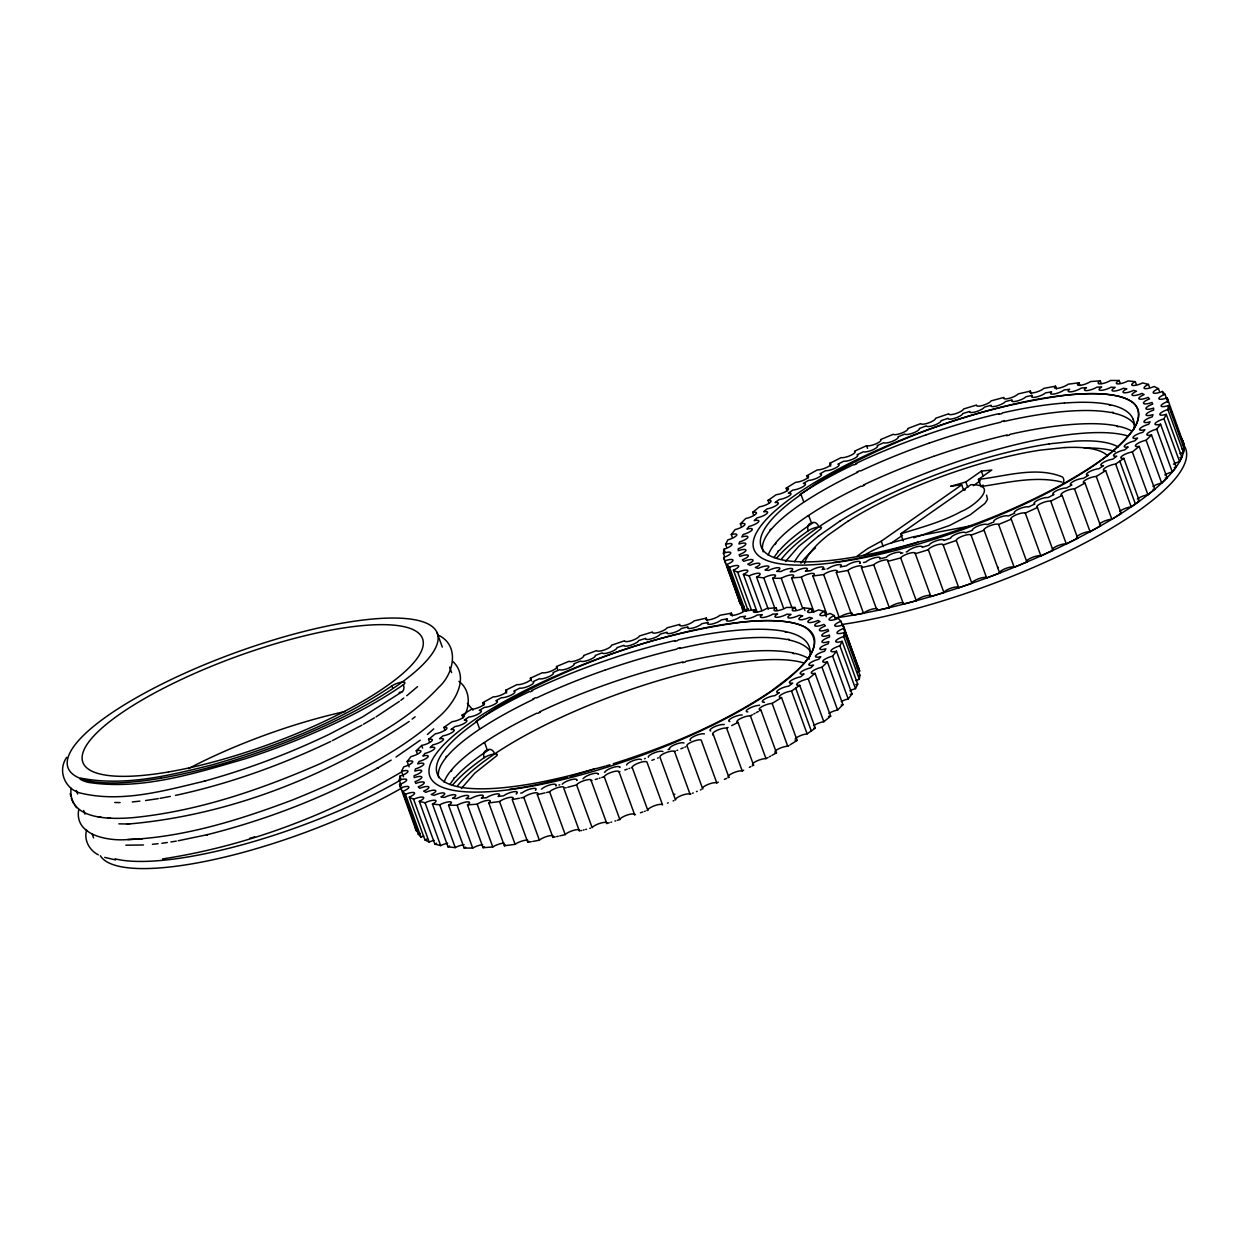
<?xml version="1.0" encoding="UTF-8"?>
<svg xmlns="http://www.w3.org/2000/svg" width="1249" height="1249" viewBox="0 0 1249 1249"><rect width="100%" height="100%" fill="white"/><g stroke="black" fill="none" stroke-linecap="round" stroke-linejoin="round"><path stroke-width="1.5" d="M401.241 785.559L399.305 780.203L399.899 776.191A7.853 2.03 -20 0 0 407.955 771.57A7.853 2.03 -20 0 0 401.507 771.367L403.739 766.855A7.853 2.03 -20 0 0 412.56 762.28A7.853 2.03 -20 0 0 407.19 761.5L411.03 756.566A7.853 2.03 -20 0 0 420.46 752.117A7.853 2.03 -20 0 0 416.245 750.774L421.631 745.481A7.853 2.03 -20 0 0 431.545 741.235A7.853 2.03 -20 0 0 428.563 739.346L435.401 733.788A7.853 2.03 -20 0 0 445.628 729.791A7.853 2.03 -20 0 0 443.91 727.386L452.107 721.657A7.853 2.03 -20 0 0 462.489 717.988A7.853 2.03 -20 0 0 462.083 715.099L471.498 709.276A7.853 2.03 -20 0 0 481.864 705.997A7.853 2.03 -20 0 0 482.754 702.687L493.246 696.848A7.853 2.03 -20 0 0 503.456 694.007A7.853 2.03 -20 0 0 505.626 690.322L517.024 684.593A7.853 2.03 -20 0 0 526.906 682.219A7.853 2.03 -20 0 0 530.341 678.207L542.456 672.665A7.853 2.03 -20 0 0 551.839 670.807A7.853 2.03 -20 0 0 556.492 666.529L569.138 661.267A7.853 2.03 -20 0 0 577.897 659.956A7.853 2.03 -20 0 0 583.673 655.491L596.663 650.573A7.853 2.03 -20 0 0 604.641 649.839A7.853 2.03 -20 0 0 611.448 645.249L624.578 640.768A7.853 2.03 -20 0 0 631.651 640.612A7.853 2.03 -20 0 0 639.394 635.975L652.446 631.994A7.853 2.03 -20 0 0 658.504 632.416A7.853 2.03 -20 0 0 667.06 627.81L679.831 624.406A7.853 2.03 -20 0 0 684.795 625.39A7.853 2.03 -20 0 0 694.022 620.894L706.309 618.099A7.853 2.03 -20 0 0 710.072 619.645A7.853 2.03 -20 0 0 719.83 615.304L731.446 613.181A7.853 2.03 -20 0 0 733.975 615.257A7.853 2.03 -20 0 0 744.107 611.167L754.849 609.731A7.853 2.03 -20 0 0 756.098 612.322A7.853 2.03 -20 0 0 766.449 608.528L776.16 607.81L777.143 610.496M724.373 555.914L723.405 553.229L723.998 549.217A7.853 2.03 -20 0 0 732.055 544.595A7.853 2.03 -20 0 0 725.607 544.392L727.855 539.88A7.853 2.03 -20 0 0 736.66 535.321A7.853 2.03 -20 0 0 731.289 534.541L735.13 529.592A7.853 2.03 -20 0 0 744.576 525.142A7.853 2.03 -20 0 0 740.36 523.799L745.747 518.507A7.853 2.03 -20 0 0 755.661 514.26A7.853 2.03 -20 0 0 752.663 512.371L759.517 506.813A7.853 2.03 -20 0 0 769.743 502.816A7.853 2.03 -20 0 0 768.026 500.412L776.222 494.682A7.853 2.03 -20 0 0 786.605 491.013A7.853 2.03 -20 0 0 786.183 488.125L795.597 482.301A7.853 2.03 -20 0 0 805.98 479.023A7.853 2.03 -20 0 0 806.87 475.713L817.346 469.889A7.853 2.03 -20 0 0 827.556 467.032A7.853 2.03 -20 0 0 829.742 463.348L841.139 457.618A7.853 2.03 -20 0 0 851.006 455.245A7.853 2.03 -20 0 0 854.441 451.232L866.572 445.69A7.853 2.03 -20 0 0 875.955 443.832A7.853 2.03 -20 0 0 880.592 439.57L893.254 434.293A7.853 2.03 -20 0 0 901.997 432.981A7.853 2.03 -20 0 0 907.773 428.516L920.763 423.598A7.853 2.03 -20 0 0 928.741 422.865A7.853 2.03 -20 0 0 935.563 418.29L948.678 413.794A7.853 2.03 -20 0 0 955.75 413.638A7.853 2.03 -20 0 0 963.494 409.016L976.546 405.035A7.853 2.03 -20 0 0 982.62 405.441A7.853 2.03 -20 0 0 991.175 400.851L1003.931 397.432A7.853 2.03 -20 0 0 1008.895 398.415A7.853 2.03 -20 0 0 1018.122 393.919L1030.409 391.124A7.853 2.03 -20 0 0 1034.188 392.67A7.853 2.03 -20 0 0 1043.945 388.345L1055.546 386.206A7.853 2.03 -20 0 0 1058.075 388.298A7.853 2.03 -20 0 0 1068.207 384.192L1078.964 382.772A7.853 2.03 -20 0 0 1080.198 385.348A7.853 2.03 -20 0 0 1090.549 381.554L1100.275 380.851L1101.243 383.521M826.292 616.725L824.356 611.37A7.853 2.03 -20 0 0 820.468 615.492A7.853 2.03 -20 0 0 830.054 613.431L834.316 615.601A7.853 2.03 -20 0 0 829.258 619.957A7.853 2.03 -20 0 0 838.251 618.442L840.936 621.268A7.853 2.03 -20 0 0 834.769 625.78A7.853 2.03 -20 0 0 843.044 624.828L844.09 628.278A7.853 2.03 -20 0 0 836.924 632.884A7.853 2.03 -20 0 0 844.34 632.494L843.746 636.506L859.328 679.315A7.853 2.03 -20 0 0 855.877 680.627M844.34 632.494L859.921 675.303L859.328 679.315M1149.439 387.081L1148.456 384.411A7.853 2.03 -20 0 0 1144.568 388.517A7.853 2.03 -20 0 0 1154.154 386.472L1158.432 388.642A7.853 2.03 -20 0 0 1153.358 392.982A7.853 2.03 -20 0 0 1162.366 391.468L1165.036 394.294A7.853 2.03 -20 0 0 1158.869 398.806A7.853 2.03 -20 0 0 1167.159 397.853L1168.205 401.304A7.853 2.03 -20 0 0 1161.039 405.909A7.853 2.03 -20 0 0 1168.455 405.519L1167.862 409.531L1183.428 452.341A7.853 2.03 -20 0 0 1179.993 453.652M1168.455 405.519L1184.036 448.329L1183.428 452.341M439.398 635.663C459.944 646.373 453.465 674.07 438.977 687.059C406.706 721.938 363.022 743.342 320.712 763.451C261.291 789.446 198.856 810.96 134.018 817.549C111.91 819.406 67.961 820.796 71.006 788.228M78.734 809.493C73.941 835.659 108.897 841.264 127.773 839.562C184.68 837.267 239.746 819.797 292.688 799.906C344.505 778.814 396.807 754.88 438.711 717.02C453.325 704.514 470.717 678.457 452.887 661.486M86.634 830.007C83.636 839.921 89.335 850.335 98.312 854.831M465.174 714.163C470.514 703.421 469.249 688.73 458.945 681.423M843.746 636.506A7.853 2.03 -20 0 0 835.69 641.127A7.853 2.03 -20 0 0 842.138 641.33L839.906 645.842A7.853 2.03 -20 0 0 831.085 650.417A7.853 2.03 -20 0 0 836.455 651.197L852.037 694.007L848.196 698.94A7.853 2.03 -20 0 0 841.28 701.579M842.138 641.33L857.72 684.14L855.487 688.652A7.853 2.03 -20 0 0 849.929 690.791M1167.862 409.531A7.853 2.03 -20 0 0 1159.806 414.168A7.853 2.03 -20 0 0 1166.254 414.356L1164.006 418.868A7.853 2.03 -20 0 0 1155.184 423.442A7.853 2.03 -20 0 0 1160.571 424.223L1176.152 467.032L1172.311 471.966A7.853 2.03 -20 0 0 1164.802 474.932M1166.254 414.356L1181.835 457.165L1179.587 461.677A7.853 2.03 -20 0 0 1173.42 464.16M66.697 757.347C56.97 770.976 65.463 790.258 81.685 793.349C122.48 802.795 164.509 790.648 204.196 781.203L205.211 780.906M461.365 788.494L474.682 773.272L495.697 756.566A7.853 2.03 -20 0 0 495.572 753.865M785.48 561.519L798.798 546.297L819.797 529.592A7.853 2.03 -20 0 0 819.687 526.891M836.455 651.197L832.615 656.131A7.853 2.03 -20 0 0 823.185 660.58A7.853 2.03 -20 0 0 827.4 661.923L842.966 704.733L837.595 710.025A7.853 2.03 -20 0 0 828.868 713.398M1160.571 424.223L1156.73 429.172A7.853 2.03 -20 0 0 1147.285 433.606A7.853 2.03 -20 0 0 1151.5 434.964L1167.081 477.758L1161.695 483.051A7.853 2.03 -20 0 0 1152.968 486.423M450.92 771.476L451.81 770.399M775.02 544.502L775.91 543.424M445.799 757.113L446.611 756.129M453.59 778.517L454.402 777.518M769.915 530.138L770.727 529.154M777.705 551.543L778.502 550.559M827.4 661.923L822.014 667.216A7.853 2.03 -20 0 0 812.1 671.478A7.853 2.03 -20 0 0 815.082 673.367L830.663 716.161L823.825 721.719A7.853 2.03 -20 0 0 813.599 725.716M1151.5 434.964L1146.114 440.241A7.853 2.03 -20 0 0 1136.2 444.503A7.853 2.03 -20 0 0 1139.197 446.393L1154.779 489.202L1147.925 494.76A7.853 2.03 -20 0 0 1137.339 499.022M417.556 686.638L406.752 695.74M427.408 734.474L433.746 728.87M815.082 673.367L808.244 678.925A7.853 2.03 -20 0 0 798.017 682.906A7.853 2.03 -20 0 0 799.735 685.311L815.316 728.12L807.119 733.866A7.853 2.03 -20 0 0 795.285 738.69M1139.197 446.393L1132.343 451.951A7.853 2.03 -20 0 0 1122.117 455.947A7.853 2.03 -20 0 0 1123.835 458.352L1139.416 501.146L1131.219 506.891A7.853 2.03 -20 0 0 1119.682 511.434M857.126 556.117L867.493 548.686L881.248 541.207L961.714 484.862L963.666 490.201M400.82 700.361L403.786 698.05M412.154 719.112L415.136 716.801M420.257 740.189L396.042 757.003M818.517 536.071L839.828 521.161M799.735 685.311L791.538 691.056A7.853 2.03 -20 0 0 781.156 694.725A7.853 2.03 -20 0 0 781.562 697.598L797.143 740.407L790.149 744.763M1123.835 458.352L1115.638 464.082A7.853 2.03 -20 0 0 1105.256 467.751A7.853 2.03 -20 0 0 1105.677 470.623L1121.259 513.433L1111.844 519.256A7.853 2.03 -20 0 0 1099.432 524.049M399.352 701.392L376.043 716.895M409.172 721.438C325.583 777.253 227.708 815.644 127.179 824.121L129.521 824.012L118.858 823.856M961.714 484.862A66.228 17.143 -20 0 0 957.093 485.299L950.583 486.345L965.836 481.958L981.339 471.107L991.815 470.014L978.435 479.397L981.027 486.532C1007.537 482.692 1035.234 475.619 1061.806 482.02M900.701 533.823L970.895 484.659C1000.761 484.347 973.642 506.797 961.543 511.309C942.527 521.863 921.309 527.343 900.701 533.823L903.292 540.958M891.271 543.143L902.512 535.275M973.346 485.658L980.34 480.756M981.027 486.532L983.119 485.065M391.78 685.966C337.058 722.921 274.593 747.121 211.346 765.075C169.318 775.504 124.978 786.573 81.591 778.268A22.466 5.808 -20 0 0 80.998 778.205L79.874 778.72A22.388 5.792 -20 0 0 80.17 779.033A45.136 11.678 -20 0 0 80.701 779.454L80.92 779.595A96.423 24.949 -20 0 0 82.793 780.563A147.554 38.188 -20 0 0 88.445 782.405C141.621 790.508 194.969 773.318 245.553 758.674A202.244 52.349 -20 0 0 403.333 684.749A7.853 2.03 -20 0 0 402.209 682.11A7.853 2.03 -20 0 0 391.78 685.966A7.853 5.418 53.6 0 0 392.514 687.481M402.428 691.54L362.429 717.004L329.502 734.162C289.237 753.537 247.255 769.306 204.196 781.203M847.977 521.176L828.399 534.884A162.495 42.06 -20 0 0 804.575 563.44M1105.677 470.623L1096.263 476.462A7.853 2.03 -20 0 0 1085.881 479.741A7.853 2.03 -20 0 0 1084.991 483.051L1100.572 525.86L1090.08 531.684A7.853 2.03 -20 0 0 1079.885 534.525A7.853 2.03 -20 0 0 1077.7 538.225L1066.303 543.955A7.853 2.03 -20 0 0 1056.435 546.328A7.853 2.03 -20 0 0 1052.985 550.341L1040.87 555.883A7.853 2.03 -20 0 0 1031.487 557.741A7.853 2.03 -20 0 0 1026.85 562.003L1014.188 567.28A7.853 2.03 -20 0 0 1005.429 568.592A7.853 2.03 -20 0 0 999.668 573.041L986.663 577.959A7.853 2.03 -20 0 0 978.701 578.709A7.853 2.03 -20 0 0 971.878 583.283L958.764 587.764A7.853 2.03 -20 0 0 951.676 587.936A7.853 2.03 -20 0 0 943.932 592.557L930.895 596.538A7.853 2.03 -20 0 0 924.822 596.116A7.853 2.03 -20 0 0 916.266 600.722L903.495 604.141A7.853 2.03 -20 0 0 898.546 603.142A7.853 2.03 -20 0 0 889.319 607.654L877.032 610.433L861.451 567.639A7.853 2.03 -20 0 0 857.673 566.094A7.853 2.03 -20 0 0 847.915 570.418L836.315 572.542A7.853 2.03 -20 0 0 833.786 570.465A7.853 2.03 -20 0 0 823.653 574.571L812.896 575.992A7.853 2.03 -20 0 0 811.663 573.416A7.853 2.03 -20 0 0 801.312 577.21L791.585 577.912A7.853 2.03 -20 0 0 791.647 574.868A7.853 2.03 -20 0 0 781.25 578.303L772.709 578.287A7.853 2.03 -20 0 0 774.068 574.821A7.853 2.03 -20 0 0 763.779 577.85L756.566 577.085A7.853 2.03 -20 0 0 759.205 573.275A7.853 2.03 -20 0 0 749.197 575.836L743.405 574.353A7.853 2.03 -20 0 0 747.292 570.247A7.853 2.03 -20 0 0 737.706 572.292L733.428 570.122A7.853 2.03 -20 0 0 738.502 565.781A7.853 2.03 -20 0 0 729.494 567.296L726.824 564.47A7.853 2.03 -20 0 0 732.991 559.958A7.853 2.03 -20 0 0 724.701 560.91L723.655 557.46A7.853 2.03 -20 0 0 730.821 552.854A7.853 2.03 -20 0 0 723.405 553.229M781.562 697.598L772.147 703.421A7.853 2.03 -20 0 0 761.781 706.715A7.853 2.03 -20 0 0 760.891 710.025L776.472 752.835L771.96 755.364M764.06 702.453L764.372 702.266A7.853 2.03 -20 0 1 764.388 699.237A7.853 2.03 -20 0 1 774.786 695.693L779.376 692.649A7.853 2.03 -20 0 1 778.314 689.994A7.853 2.03 -20 0 1 788.634 686.154L792.662 683.172A7.853 2.03 -20 0 1 790.523 680.939A7.853 2.03 -20 0 1 800.671 676.849L804.075 673.945A7.853 2.03 -20 0 1 800.89 672.149A7.853 2.03 -20 0 1 810.726 667.856L813.505 665.092A7.853 2.03 -20 0 1 809.29 663.734A7.853 2.03 -20 0 1 818.719 659.3L820.812 656.677A7.853 2.03 -20 0 1 815.644 655.803A7.853 2.03 -20 0 1 824.559 651.244L825.948 648.809A7.853 2.03 -20 0 1 819.859 648.418A7.853 2.03 -20 0 1 828.181 643.797L828.852 641.58A7.853 2.03 -20 0 1 821.904 641.658A7.853 2.03 -20 0 1 829.523 637.037L829.477 635.054A7.853 2.03 -20 0 1 821.78 635.616A7.853 2.03 -20 0 1 828.602 631.042L827.9 629.402A7.853 2.03 -20 0 1 819.438 630.355A7.853 2.03 -20 0 1 825.417 625.858L823.934 624.406A7.853 2.03 -20 0 1 814.941 625.905A7.853 2.03 -20 0 1 820 621.565L817.97 620.472A7.853 2.03 -20 0 1 808.337 622.361A7.853 2.03 -20 0 1 812.412 618.208L809.555 617.334A7.853 2.03 -20 0 1 799.688 619.723A7.853 2.03 -20 0 1 802.732 615.804L799.235 615.242A7.853 2.03 -20 0 1 789.071 618.036A7.853 2.03 -20 0 1 791.085 614.399L786.979 614.165A7.853 2.03 -20 0 1 776.644 617.318A7.853 2.03 -20 0 1 777.565 613.993L772.912 614.086A7.853 2.03 -20 0 1 762.514 617.568A7.853 2.03 -20 0 1 762.343 614.617L757.175 615.023A7.853 2.03 -20 0 1 746.84 618.801A7.853 2.03 -20 0 1 745.591 616.225L739.97 616.944A7.853 2.03 -20 0 1 729.791 621.003A7.853 2.03 -20 0 1 727.464 618.833L721.454 619.863A7.853 2.03 -20 0 1 711.571 624.125A7.853 2.03 -20 0 1 708.199 622.392L701.86 623.719A7.853 2.03 -20 0 1 692.352 628.138A7.853 2.03 -20 0 1 687.98 626.873L681.392 628.481A7.853 2.03 -20 0 1 672.368 633.024A7.853 2.03 -20 0 1 667.028 632.228L660.268 634.102A7.853 2.03 -20 0 1 651.837 638.707A7.853 2.03 -20 0 1 645.592 638.395L638.723 640.518A7.853 2.03 -20 0 1 630.979 645.14A7.853 2.03 -20 0 1 623.891 645.311L616.99 647.653A7.853 2.03 -20 0 1 610.012 652.243A7.853 2.03 -20 0 1 602.174 652.884L595.305 655.428A7.853 2.03 -20 0 1 589.169 659.925A7.853 2.03 -20 0 1 580.66 661.049L573.916 663.765A7.853 2.03 -20 0 1 568.701 668.121A7.853 2.03 -20 0 1 559.614 669.714L553.042 672.555A7.853 2.03 -20 0 1 548.795 676.739A7.853 2.03 -20 0 1 539.24 678.785L532.933 681.72A7.853 2.03 -20 0 1 529.701 685.685A7.853 2.03 -20 0 1 519.771 688.137L513.807 691.165A7.853 2.03 -20 0 1 511.622 694.85A7.853 2.03 -20 0 1 501.411 697.707L495.853 700.767A7.853 2.03 -20 0 1 494.745 704.155A7.853 2.03 -20 0 1 484.378 707.371L479.273 710.447A7.853 2.03 -20 0 1 479.257 713.476A7.853 2.03 -20 0 1 468.859 717.02L464.269 720.064A7.853 2.03 -20 0 1 465.331 722.703A7.853 2.03 -20 0 1 455.011 726.543L450.983 729.541A7.853 2.03 -20 0 1 453.122 731.773A7.853 2.03 -20 0 1 442.973 735.864L439.57 738.752A7.853 2.03 -20 0 1 442.755 740.548A7.853 2.03 -20 0 1 432.919 744.841L430.14 747.62A7.853 2.03 -20 0 1 434.355 748.963A7.853 2.03 -20 0 1 424.925 753.412L422.833 756.02A7.853 2.03 -20 0 1 428.001 756.91A7.853 2.03 -20 0 1 419.086 761.453L417.697 763.888A7.853 2.03 -20 0 1 423.786 764.294A7.853 2.03 -20 0 1 415.464 768.9L414.793 771.133A7.853 2.03 -20 0 1 421.74 771.039A7.853 2.03 -20 0 1 414.122 775.66L414.168 777.659A7.853 2.03 -20 0 1 421.865 777.081A7.853 2.03 -20 0 1 415.043 781.671L415.808 783.404A7.853 2.03 -20 0 1 424.207 782.358A7.853 2.03 -20 0 1 418.228 786.839L419.711 788.306A7.853 2.03 -20 0 1 428.704 786.792A7.853 2.03 -20 0 1 423.645 791.132L425.815 792.303A7.853 2.03 -20 0 1 435.308 790.352A7.853 2.03 -20 0 1 431.233 794.505L434.09 795.363A7.853 2.03 -20 0 1 443.957 792.99A7.853 2.03 -20 0 1 440.913 796.893L444.41 797.455A7.853 2.03 -20 0 1 454.574 794.661A7.853 2.03 -20 0 1 452.56 798.314L456.666 798.548A7.853 2.03 -20 0 1 467.001 795.379A7.853 2.03 -20 0 1 466.08 798.704L470.732 798.626A7.853 2.03 -20 0 1 481.13 795.129A7.853 2.03 -20 0 1 481.302 798.095L485.174 797.799M788.946 745.497L787.729 746.231A7.853 2.03 -20 0 0 780.578 747.964A7.853 2.03 -20 0 0 775.067 751.305M759.595 705.139L759.267 705.342A7.853 2.03 -20 0 0 748.916 708.558A7.853 2.03 -20 0 0 747.792 711.93M363.459 724.264L374.466 717.816M391.171 760.095L377.104 768.354L378.291 767.682C324.318 797.533 266.271 819.922 206.475 834.878L207.74 834.582L178.201 840.764M400.476 772.585C327.41 815.441 246.443 846.104 162.573 858.937M1084.991 483.051L1074.515 488.874A7.853 2.03 -20 0 0 1064.304 491.731A7.853 2.03 -20 0 0 1062.118 495.416L1050.721 501.146A7.853 2.03 -20 0 0 1040.854 503.519A7.853 2.03 -20 0 0 1037.419 507.531L1025.288 513.074A7.853 2.03 -20 0 0 1015.905 514.931A7.853 2.03 -20 0 0 1011.268 519.194L998.607 524.471A7.853 2.03 -20 0 0 989.864 525.782A7.853 2.03 -20 0 0 984.087 530.232L971.097 535.15A7.853 2.03 -20 0 0 963.12 535.899A7.853 2.03 -20 0 0 956.297 540.474L943.182 544.954A7.853 2.03 -20 0 0 936.094 545.126A7.853 2.03 -20 0 0 928.35 549.747L915.314 553.729A7.853 2.03 -20 0 0 909.241 553.323A7.853 2.03 -20 0 0 900.685 557.913L887.914 561.332A7.853 2.03 -20 0 0 882.965 560.348A7.853 2.03 -20 0 0 873.738 564.845L861.451 567.639M760.891 710.025L759.611 710.743M758.33 711.477L756.379 712.57M863.746 555.29L873.176 550.309A45.573 11.803 -20 0 1 891.052 542.956L913.144 536.851L971.847 525.673M755.067 713.288L753.74 714.022M770.649 756.098L769.322 756.832M752.413 714.756L750.399 715.849A7.853 2.03 -20 0 0 740.189 718.706A7.853 2.03 -20 0 0 738.018 722.39L731.664 725.607M767.994 757.55L765.98 758.658A7.853 2.03 -20 0 0 758.065 760.438A7.853 2.03 -20 0 0 752.476 764.169M361.898 725.185L332.343 740.641M738.018 722.39L753.6 765.2L752.195 765.902M750.79 766.621L749.384 767.339M724.264 724.373L723.874 724.561A7.853 2.03 -20 0 0 713.944 727.012A7.853 2.03 -20 0 0 710.712 730.977M728.073 727.402L726.621 728.12A7.853 2.03 -20 0 0 716.739 730.493A7.853 2.03 -20 0 0 713.304 734.506L712.554 734.849M743.655 770.211L742.203 770.93A7.853 2.03 -20 0 0 732.32 773.303A7.853 2.03 -20 0 0 728.885 777.3L728.136 777.659M854.269 464.909L856.72 463.754M856.876 472.044L859.562 470.764M862.06 486.314L864.511 485.158M530.169 691.884L532.605 690.728M532.761 699.018L535.446 697.738M537.96 713.288L540.395 712.117M330.735 741.453C281.212 765.137 229.16 783.841 175.453 795.41M726.637 778.346L724.389 779.392M716.77 782.858L701.189 740.048A7.853 2.03 -20 0 0 691.805 741.906A7.853 2.03 -20 0 0 687.153 746.168L702.734 788.978A7.853 2.03 -20 0 1 707.371 784.7A7.853 2.03 -20 0 1 716.77 782.858L718.3 782.155M690.182 740.329L690.603 740.142A7.853 2.03 -20 0 1 694.85 735.958A7.853 2.03 -20 0 1 704.405 733.928M1013.891 513.526L1014.703 513.167A7.853 2.03 -20 0 1 1018.95 508.983A7.853 2.03 -20 0 1 1028.52 506.953L1034.812 504.003A7.853 2.03 -20 0 1 1038.044 500.053A7.853 2.03 -20 0 1 1047.989 497.586L1053.953 494.573A7.853 2.03 -20 0 1 1056.139 490.873A7.853 2.03 -20 0 1 1066.334 488.031L1071.907 484.955A7.853 2.03 -20 0 1 1073.016 481.583A7.853 2.03 -20 0 1 1083.367 478.367L1088.472 475.291A7.853 2.03 -20 0 1 1088.504 472.263A7.853 2.03 -20 0 1 1098.901 468.718L1103.491 465.674A7.853 2.03 -20 0 1 1102.43 463.02A7.853 2.03 -20 0 1 1112.75 459.179L1116.778 456.197A7.853 2.03 -20 0 1 1114.639 453.965A7.853 2.03 -20 0 1 1124.771 449.874L1128.19 446.986A7.853 2.03 -20 0 1 1125.006 445.175A7.853 2.03 -20 0 1 1134.841 440.881L1137.605 438.118A7.853 2.03 -20 0 1 1133.405 436.775A7.853 2.03 -20 0 1 1142.835 432.326L1144.927 429.703A7.853 2.03 -20 0 1 1139.744 428.829A7.853 2.03 -20 0 1 1148.658 424.27L1150.064 421.834A7.853 2.03 -20 0 1 1143.959 421.444A7.853 2.03 -20 0 1 1152.281 416.823L1152.952 414.606A7.853 2.03 -20 0 1 1146.02 414.684A7.853 2.03 -20 0 1 1153.639 410.062L1153.592 408.08A7.853 2.03 -20 0 1 1145.879 408.642A7.853 2.03 -20 0 1 1152.718 404.067L1152 402.443A7.853 2.03 -20 0 1 1143.553 403.38A7.853 2.03 -20 0 1 1149.533 398.884L1148.05 397.432A7.853 2.03 -20 0 1 1139.057 398.946A7.853 2.03 -20 0 1 1144.115 394.59L1141.929 393.419A7.853 2.03 -20 0 1 1132.437 395.387A7.853 2.03 -20 0 1 1136.528 391.234L1133.67 390.359A7.853 2.03 -20 0 1 1123.788 392.748A7.853 2.03 -20 0 1 1126.848 388.829L1123.351 388.283A7.853 2.03 -20 0 1 1113.187 391.062A7.853 2.03 -20 0 1 1115.185 387.424L1111.079 387.19A7.853 2.03 -20 0 1 1100.744 390.344A7.853 2.03 -20 0 1 1101.68 387.018L1097.012 387.112A7.853 2.03 -20 0 1 1086.614 390.609A7.853 2.03 -20 0 1 1086.458 387.643L1081.291 388.049A7.853 2.03 -20 0 1 1070.939 391.827A7.853 2.03 -20 0 1 1069.69 389.251L1064.07 389.985A7.853 2.03 -20 0 1 1053.906 394.028A7.853 2.03 -20 0 1 1051.58 391.858L1045.569 392.889A7.853 2.03 -20 0 1 1035.671 397.151A7.853 2.03 -20 0 1 1032.299 395.418L1025.975 396.745A7.853 2.03 -20 0 1 1016.467 401.179A7.853 2.03 -20 0 1 1012.08 399.914L1005.492 401.522A7.853 2.03 -20 0 1 996.483 406.05A7.853 2.03 -20 0 1 991.144 405.254L984.368 407.143A7.853 2.03 -20 0 1 975.937 411.748A7.853 2.03 -20 0 1 969.708 411.421L962.823 413.544A7.853 2.03 -20 0 1 955.079 418.165A7.853 2.03 -20 0 1 948.007 418.337L941.09 420.679A7.853 2.03 -20 0 1 934.111 425.269A7.853 2.03 -20 0 1 926.274 425.925L919.405 428.454A7.853 2.03 -20 0 1 913.284 432.95A7.853 2.03 -20 0 1 904.776 434.09L898.015 436.791A7.853 2.03 -20 0 1 892.801 441.162A7.853 2.03 -20 0 1 883.714 442.739L877.157 445.581A7.853 2.03 -20 0 1 872.91 449.781A7.853 2.03 -20 0 1 863.34 451.81L857.048 454.761A7.853 2.03 -20 0 1 853.816 458.711A7.853 2.03 -20 0 1 843.871 461.178L837.907 464.191A7.853 2.03 -20 0 1 835.722 467.891A7.853 2.03 -20 0 1 825.527 470.732L819.953 473.808A7.853 2.03 -20 0 1 818.844 477.18A7.853 2.03 -20 0 1 808.493 480.397L803.388 483.472A7.853 2.03 -20 0 1 803.357 486.501A7.853 2.03 -20 0 1 792.959 490.045L788.369 493.09A7.853 2.03 -20 0 1 789.43 495.744A7.853 2.03 -20 0 1 779.111 499.569L775.083 502.566A7.853 2.03 -20 0 1 777.221 504.799A7.853 2.03 -20 0 1 767.089 508.889L763.67 511.778A7.853 2.03 -20 0 1 766.855 513.589A7.853 2.03 -20 0 1 757.019 517.867L754.255 520.646A7.853 2.03 -20 0 1 758.455 521.988A7.853 2.03 -20 0 1 749.025 526.438L746.933 529.061A7.853 2.03 -20 0 1 752.117 529.935A7.853 2.03 -20 0 1 743.186 534.478L741.797 536.929A7.853 2.03 -20 0 1 747.886 537.32A7.853 2.03 -20 0 1 739.58 541.925L738.94 544.018A7.853 2.03 -20 0 1 745.84 544.08A7.853 2.03 -20 0 1 738.221 548.686L738.268 550.684A7.853 2.03 -20 0 1 745.981 550.122A7.853 2.03 -20 0 1 739.143 554.697L739.908 556.429A7.853 2.03 -20 0 1 748.307 555.383A7.853 2.03 -20 0 1 742.328 559.864L743.811 561.332A7.853 2.03 -20 0 1 752.804 559.817A7.853 2.03 -20 0 1 747.745 564.158L749.931 565.329A7.853 2.03 -20 0 1 759.423 563.377A7.853 2.03 -20 0 1 755.333 567.53L758.19 568.404A7.853 2.03 -20 0 1 768.073 566.016A7.853 2.03 -20 0 1 765.013 569.934L768.51 570.481A7.853 2.03 -20 0 1 778.673 567.702A7.853 2.03 -20 0 1 776.675 571.339L780.766 571.574A7.853 2.03 -20 0 1 791.117 568.42A7.853 2.03 -20 0 1 790.18 571.73L794.848 571.652A7.853 2.03 -20 0 1 805.246 568.154A7.853 2.03 -20 0 1 805.402 571.121L807.65 570.949M1013.08 513.885L1010.613 514.947M1009.785 515.306L1008.146 516.024A7.853 2.03 -20 0 0 999.059 517.601A7.853 2.03 -20 0 0 993.845 521.973L993.002 522.316M684.811 747.167L685.592 746.84M700.377 789.977L701.173 789.633M683.234 747.823L680.861 748.822M696.442 791.632L697.239 791.288M676.896 750.462L677.692 750.134M692.477 793.271L693.273 792.943M690.884 793.927L690.072 794.239A7.853 2.03 -20 0 0 681.329 795.551A7.853 2.03 -20 0 0 675.553 800.016L659.972 757.206A7.853 2.03 -20 0 1 665.748 752.757A7.853 2.03 -20 0 1 674.507 751.445L675.303 751.117M669.308 749.119L669.729 748.947A7.853 2.03 -20 0 1 674.944 744.576A7.853 2.03 -20 0 1 684.03 742.983M992.159 522.66L988.786 524.002M668.886 749.291L668.043 749.619M987.928 524.346L987.085 524.674A7.853 2.03 -20 0 0 978.576 525.798A7.853 2.03 -20 0 0 972.456 530.31L965.571 532.839A7.853 2.03 -20 0 0 957.749 533.495A7.853 2.03 -20 0 0 950.77 538.085L943.854 540.427A7.853 2.03 -20 0 0 936.781 540.598A7.853 2.03 -20 0 0 929.037 545.22L922.152 547.327A7.853 2.03 -20 0 0 915.907 547.015A7.853 2.03 -20 0 0 907.492 551.621L906.212 551.98M657.552 758.143L658.364 757.831M673.133 800.952L673.945 800.64M654.304 759.376L651.869 760.298M667.45 803.107L668.262 802.795M645.343 758.393L644.484 758.721M631.37 767.729L632.197 767.448A7.853 2.03 -20 0 1 639.004 762.874A7.853 2.03 -20 0 1 646.982 762.124L662.563 804.934A7.853 2.03 -20 0 0 654.585 805.683A7.853 2.03 -20 0 0 647.778 810.258L646.951 810.539M628.918 768.588L629.73 768.307M644.5 811.397L645.311 811.116M627.279 769.15L624.812 769.993M642.845 811.959L640.394 812.802M620.175 767.245L619.754 767.401A7.853 2.03 -20 0 0 612.666 767.557A7.853 2.03 -20 0 0 604.922 772.179L604.5 772.319M601.799 777.487L604.251 776.722A7.853 2.03 -20 0 1 611.994 772.101A7.853 2.03 -20 0 1 619.067 771.929L619.894 771.663M617.365 820.296L619.832 819.531A7.853 2.03 -20 0 1 627.576 814.91A7.853 2.03 -20 0 1 634.648 814.738L635.476 814.457M613.228 763.748C668.746 746.121 723.202 723.296 771.71 690.713C786.948 678.363 833.411 649.137 805.636 627.513A202.463 52.396 -20 0 0 742.031 622.158C657.036 633.384 574.509 663 500.162 705.435A170.707 44.183 -20 0 0 490.326 711.602L478.164 720.189A32.942 8.524 -20 0 0 477.789 720.501L476.868 721.532A196.499 50.85 -20 0 0 593.962 768.994M917.531 536.602L949.63 525.47L970.223 514.807L984.993 503.394L987.506 499.366L986.538 495.135M599.333 778.252L600.16 778.002M614.914 821.046L615.741 820.796M913.753 537.757L916.282 536.992M598.474 774.177L598.052 774.302A7.853 2.03 -20 0 0 591.807 773.99A7.853 2.03 -20 0 0 583.377 778.595L582.955 778.72M597.709 778.752L595.258 779.485M610.839 822.295L611.651 822.045M609.934 764.747L609.012 765.013M609.215 822.779L606.78 823.513A7.853 2.03 -20 0 0 600.722 823.091A7.853 2.03 -20 0 0 592.167 827.697L576.585 784.887A7.853 2.03 -20 0 1 585.141 780.282A7.853 2.03 -20 0 1 591.199 780.703L592.01 780.469M608.091 765.294L606.249 765.824M605.062 766.168L604.344 766.386A87.149 22.56 -20 0 1 597.959 768.135L594.024 769.025M902.824 552.917L900.716 553.494A7.853 2.03 -20 0 0 895.377 552.698A7.853 2.03 -20 0 0 886.368 557.241L884.698 557.663M576.585 784.887L567.764 787.276M589.747 828.352L590.543 828.134M893.144 549.31L891.817 549.669M577.022 780.36L576.616 780.469A7.853 2.03 -20 0 0 571.277 779.673A7.853 2.03 -20 0 0 562.253 784.216M585.734 829.445L586.546 829.227M583.345 830.07L584.142 829.867M565.391 787.885L566.187 787.682M580.972 830.694L581.769 830.491M883.87 557.866L879.764 558.849A7.853 2.03 -20 0 0 875.393 557.585A7.853 2.03 -20 0 0 865.885 562.003L863.496 562.518M559.771 784.825L558.943 785.028M556.476 785.637L555.664 785.824A7.853 2.03 -20 0 0 551.293 784.559A7.853 2.03 -20 0 0 541.785 788.978L541.379 789.071M963.775 490.17L965.258 489.827M559.771 835.878L565.204 834.613A7.853 2.03 -20 0 1 574.431 830.117A7.853 2.03 -20 0 1 579.395 831.1L563.814 788.306A7.853 2.03 -20 0 0 558.849 787.307A7.853 2.03 -20 0 0 549.622 791.819L546.516 792.537M998.747 414.325L1001.698 413.653M1006.538 435.729L1009.489 435.058M674.632 641.299L677.582 640.628M682.422 662.704L685.373 662.032M1001.62 421.397L1004.29 420.788M677.504 648.372L680.19 647.763M544.97 792.896L537.335 794.614A7.853 2.03 -20 0 0 533.573 793.053A7.853 2.03 -20 0 0 523.815 797.393L520.864 797.955M558.241 836.237L556.711 836.58M555.196 836.908L552.917 837.408L537.335 794.614M860.342 563.174L859.546 563.33A7.853 2.03 -20 0 0 856.189 561.613A7.853 2.03 -20 0 0 846.291 565.875L844.777 566.14M877.36 608.903A7.853 2.03 -20 0 0 870.834 609.528A7.853 2.03 -20 0 0 863.496 613.228L851.896 615.351L836.315 572.542M552.698 835.643A7.853 2.03 -20 0 0 545.969 836.736A7.853 2.03 -20 0 0 539.396 840.202L532.792 841.436M160.044 798.345L170.317 796.394M519.397 798.236L513.62 799.282M978.435 479.397C1005.726 476.337 1036.061 466.049 1062.399 476.962A67.212 17.392 -20 0 1 1063.071 483.347M531.356 841.701L527.781 842.326L512.199 799.516A7.853 2.03 -20 0 0 509.67 797.44A7.853 2.03 -20 0 0 499.538 801.53L488.796 802.966A7.853 2.03 -20 0 0 487.547 800.39A7.853 2.03 -20 0 0 477.196 804.184L467.485 804.887A7.853 2.03 -20 0 0 467.548 801.842A7.853 2.03 -20 0 0 457.134 805.277L448.594 805.262A7.853 2.03 -20 0 0 449.968 801.796A7.853 2.03 -20 0 0 439.679 804.809L432.451 804.059A7.853 2.03 -20 0 0 435.105 800.25A7.853 2.03 -20 0 0 425.082 802.795L419.289 801.327A7.853 2.03 -20 0 0 423.177 797.221A7.853 2.03 -20 0 0 413.591 799.266L409.329 797.096A7.853 2.03 -20 0 0 414.387 792.756A7.853 2.03 -20 0 0 405.394 794.27L402.709 791.429A7.853 2.03 -20 0 0 408.876 786.932A7.853 2.03 -20 0 0 400.601 787.885L399.555 784.434A7.853 2.03 -20 0 0 406.721 779.829A7.853 2.03 -20 0 0 399.305 780.203M520.661 793.115L522.191 792.85A7.853 2.03 -20 0 1 532.074 788.587A7.853 2.03 -20 0 1 535.446 790.305M844.012 566.265L841.389 566.718M817.986 527.031L817.595 527.109A7.853 2.03 -20 0 0 808.212 530.809A7.853 5.496 56.4 0 1 811.507 523.003L808.821 515.931M840.655 566.843L840.28 566.905A7.853 2.03 -20 0 0 837.954 564.735A7.853 2.03 -20 0 0 827.79 568.779L827.072 568.873M516.54 793.818L516.18 793.88A7.853 2.03 -20 0 0 513.854 791.71A7.853 2.03 -20 0 0 503.675 795.754L498.054 796.472A7.853 2.03 -20 0 0 496.805 793.896A7.853 2.03 -20 0 0 486.47 797.689L485.814 797.752M493.87 754.006L493.449 754.084A7.853 2.03 -20 0 0 484.097 757.768A202.244 52.349 -20 0 0 452.45 785.246M145.602 800.531L158.248 798.626M161.902 843.309L167.304 842.497M170.894 841.951L176.281 841.139M852.474 613.337A7.853 2.03 -20 0 0 846.291 614.008A7.853 2.03 -20 0 0 839.234 617.365L835.113 617.943M527.702 840.124A7.853 2.03 -20 0 0 515.119 844.34L504.377 845.776L488.796 802.966M1049.222 443.863L1075.889 441.084A176.562 45.698 -20 0 1 1118.152 446.955M824.949 569.154L822.17 569.513A7.853 2.03 -20 0 0 820.921 566.921A7.853 2.03 -20 0 0 810.57 570.715L809.93 570.777M132.253 801.936L139.872 801.14M152.425 844.308L158.108 843.699M504.096 843.137A7.853 2.03 -20 0 0 492.777 846.978L483.066 847.696L467.485 804.887M809.274 570.824L808.306 570.902M1065.132 447.517L1040.62 450.077A162.495 42.06 -20 0 0 848.055 521.176M127.773 839.562L142.495 838.797M143.463 844.98L125.852 845.183M482.645 844.683A7.853 2.03 -20 0 0 472.715 848.087L464.175 848.055L448.594 805.262M114.736 802.498L120.123 802.576M1120.119 383.146L1119.151 380.477L1110.611 380.461A7.853 2.03 -20 0 1 1100.213 383.896A7.853 2.03 -20 0 1 1100.275 380.851M796.019 610.121L795.051 607.451L786.511 607.436A7.853 2.03 -20 0 1 776.097 610.855A7.853 2.03 -20 0 1 776.16 607.81M795.051 607.451A7.853 2.03 -20 0 0 793.677 610.902A7.853 2.03 -20 0 0 803.966 607.888L811.194 608.638L812.162 611.323M464.113 844.667A7.853 2.03 -20 0 0 455.261 847.618L448.032 846.869L432.451 804.059M98.359 816.83L100.982 817.08M108.039 817.798L110.537 818.033M918.093 542.05L922.074 541.16A87.149 22.56 -20 0 0 928.46 539.396C976.015 525.423 1022.213 506.532 1065.584 482.489C1089.19 468.718 1113.421 454.168 1130.86 432.669C1139.197 423.973 1143.007 406.721 1129.752 400.539A202.463 52.396 -20 0 0 1066.146 395.184C981.136 406.409 898.624 436.026 824.278 478.461A170.707 44.183 -20 0 0 814.426 484.628L802.28 493.214A32.942 8.524 -20 0 0 801.889 493.542L800.921 494.557A196.499 50.85 -20 0 0 918.062 542.035M1136.278 384.349L1135.294 381.663L1128.081 380.914A7.853 2.03 -20 0 1 1117.793 383.927A7.853 2.03 -20 0 1 1119.151 380.477M1109.315 405.066L1110.689 405.363M1111.907 412.201L1113.421 412.529M1117.106 426.471L1118.479 426.768M785.199 632.041L786.589 632.337M787.791 639.176L789.321 639.504M792.99 653.446L794.38 653.742M447.657 843.231A7.853 2.03 -20 0 0 440.663 845.604L434.871 844.137L419.289 801.327M115.595 859.921L104.744 857.392M1148.456 384.411L1142.663 382.928A7.853 2.03 -20 0 1 1132.656 385.488A7.853 2.03 -20 0 1 1135.294 381.663M824.356 611.37L818.563 609.902A7.853 2.03 -20 0 1 808.54 612.463A7.853 2.03 -20 0 1 811.194 608.638M434.09 840.358A7.853 2.03 -20 0 0 429.172 842.076L424.91 839.906L409.329 797.096M467.376 703.421L472.996 710.181M748.557 608.919A7.853 2.03 -20 0 0 745.075 610.105L742.406 607.264L726.824 564.47M423.723 836.096A7.853 2.03 -20 0 0 420.975 837.064L418.29 834.238L402.709 791.429M856.221 663.703L855.534 661.392M73.691 803.638L71.255 798.33M74.768 805.183L76.579 807.681M843.044 624.828L859.671 671.072A7.853 2.03 -20 0 0 857.657 671.853M742.328 603.033A7.853 2.03 -20 0 0 740.282 603.72L735.349 589.559M417.525 830.21A7.853 2.03 -20 0 0 416.182 830.679L415.136 827.228M1167.159 397.853L1183.787 444.113A7.853 2.03 -20 0 0 1182.444 444.613M1165.036 394.294L1167.956 402.319M1170.891 410.343L1171.859 413.029M1172.827 415.698L1173.81 418.368M1175.746 423.723L1176.73 426.409M1178.666 431.748L1180.617 437.103M1162.366 391.468L1163.334 394.138M1158.432 388.642L1159.4 391.312M1164.006 418.868L1179.587 461.677M1156.73 429.172L1172.311 471.966M1146.114 440.241L1161.695 483.051M1132.343 451.951L1147.925 494.76M1119.822 461.209L1135.388 504.003M1115.638 464.082L1131.219 506.891M1078.964 382.772L1079.932 385.441M1096.263 476.462L1111.844 519.256M1055.546 386.206L1056.529 388.892M1074.515 488.874L1090.08 531.684M1030.409 391.124L1031.377 393.794M1062.118 495.416L1077.7 538.225M1050.721 501.146L1066.303 543.955M1037.419 507.531L1052.985 550.341M1025.288 513.074L1040.87 555.883M1011.268 519.194L1026.85 562.003M981.339 471.107L983.291 476.462M998.607 524.471L1014.188 567.28M984.087 530.232L999.668 573.041M965.836 481.958L967.788 487.313M971.097 535.15L986.663 577.959M956.297 540.474L971.878 583.283M943.182 544.954L958.764 587.764M928.35 549.747L943.932 592.557M915.314 553.729L930.895 596.538M866.572 445.69L867.54 448.36M900.685 557.913L916.266 600.722M881.248 541.207L883.199 546.562M887.914 561.332L903.495 604.141M873.738 564.845L889.319 607.654M829.742 463.348L830.71 466.018M847.915 570.418L863.496 613.228M806.87 475.713L807.838 478.383M801.031 494.526L803.622 501.661M844.09 628.278L859.671 671.072M840.936 621.268L842.888 626.623M843.856 629.293L845.807 634.648M848.727 642.673L849.695 645.343M850.678 648.028L851.646 650.698M853.598 656.053L854.566 658.723M823.653 574.571L839.234 617.365M834.316 615.601L835.284 618.286M786.183 488.125L787.151 490.81M839.906 645.842L855.487 688.652M812.896 575.992L826.526 613.446M832.615 656.131L848.196 698.94M801.312 577.21L813.973 611.979M768.026 500.412L768.994 503.097M803.966 607.888L804.949 610.558M791.585 577.912L802.295 607.342M822.014 667.216L837.595 710.025M781.25 578.303L791.96 607.732M752.663 512.371L753.647 515.041M772.709 578.287L783.42 607.717M808.244 678.925L823.825 721.719M763.779 577.85L774.489 607.279M740.36 523.799L741.328 526.485M756.566 577.085L768.244 609.2M795.707 688.183L811.288 730.977M791.538 691.056L807.119 733.866M749.197 575.836L761.843 610.605M731.289 534.541L732.273 537.211M743.405 574.353L757.035 611.807M754.849 609.731L755.832 612.416M737.706 572.292L751.336 609.746M725.607 544.392L726.59 547.078M733.428 570.122L748.042 610.261M723.998 549.217L724.982 551.902M729.494 567.296L745.075 610.105M723.655 557.46L725.607 562.815M726.575 565.485L734.365 586.889M724.701 560.91L740.282 603.72M772.147 703.421L787.729 746.231M731.446 613.181L732.414 615.851M750.399 715.849L765.98 758.658M706.309 618.099L707.277 620.769M726.621 728.12L742.203 770.93M713.304 734.506L728.885 777.3M674.507 751.445L690.072 794.239M632.197 767.448L647.778 810.258M619.067 771.929L634.648 814.738M604.251 776.722L619.832 819.531M556.492 666.529L557.46 669.214M591.199 780.703L606.78 823.513M530.341 678.207L531.309 680.877M549.622 791.819L565.204 834.613M505.626 690.322L506.61 692.992M523.815 797.393L539.396 840.202M482.754 702.687L483.738 705.357M476.915 721.5L479.507 728.635M484.706 742.905L487.297 750.04A7.853 5.496 56.4 0 0 484.097 757.768M499.538 801.53L515.119 844.34M436.994 632.478L442.302 647.076M449.609 667.153L451.607 672.618M462.083 715.099L463.051 717.785M477.196 804.184L492.777 846.978M443.91 727.386L444.894 730.056M457.134 805.277L472.715 848.087M428.563 739.346L429.531 742.015M421.631 745.481L422.615 748.167M439.679 804.809L455.261 847.618M416.245 750.774L417.228 753.444M425.082 802.795L440.663 845.604M407.19 761.5L409.126 766.855M413.591 799.266L429.172 842.076M401.507 771.367L403.458 776.722M399.899 776.191L400.867 778.876M405.394 794.27L420.975 837.064M399.555 784.434L416.182 830.679M76.33 790.43L77.657 794.083M83.636 810.507L84.963 814.161M92.27 834.238L93.597 837.876M70.209 793.583L70.834 796.378M1183.787 444.113L1182.725 440.663A7.853 2.03 -20 0 1 1182.069 440.897M403.38 684.749A7.853 5.418 53.6 0 1 399.165 692.414M399.649 780.594A196.499 50.85 -20 0 1 115.033 858.828M402.256 787.729A196.499 50.85 -20 0 1 217.42 858.781A196.499 50.85 -20 0 1 100.342 855.706M254.718 836.877A180.777 46.791 -20 0 1 249.581 838.344M188.537 768.572A180.777 46.791 -20 0 1 345.224 711.493M457.462 785.949A196.499 50.85 -20 0 1 489.905 757.175L494.651 753.912A196.499 50.85 -20 0 1 804.184 663.063M487.407 749.993A7.853 5.48 85.1 0 1 494.198 752.585M483.55 743.014A196.561 49.289 -19 0 1 536.945 713.117M450.998 770.586A196.561 48.196 -19.2 0 1 483.347 743.108M444.082 782.186A196.561 47.462 -19.6 0 1 450.062 771.695M809.399 657.489A196.561 54.269 -20.4 0 0 809.071 646.342A196.561 54.488 -20 0 0 787.276 631.994M785.918 631.682A196.561 54.129 -19.5 0 0 740.392 630.027A196.561 53.317 -19.2 0 0 678.145 639.91M675.225 640.534A196.561 52.115 -18.9 0 0 601.94 661.876A196.561 50.709 -18.9 0 0 531.637 690.525M475.76 721.61A196.561 49.289 -19 0 1 529.154 691.712M447.454 755.91A196.561 47.54 -19.5 0 1 480.693 728.495M480.865 728.448A196.561 48.321 -19.2 0 1 533.76 699.175M536.477 697.941A196.561 49.507 -19 0 1 605.016 670.088M605.172 670.073A196.561 50.897 -18.9 0 1 676.942 649.105M679.628 648.481A196.561 52.317 -19 0 1 741.219 638.395A196.561 53.442 -19.2 0 1 787.057 639.535M788.572 639.878A196.561 54.222 -19.6 0 1 810.96 652.321M449.921 784.544A196.561 47.243 -20 0 1 454.417 778.299M455.417 777.284A196.561 47.54 -19.5 0 1 488.734 749.884M795.067 653.383A196.561 54.488 -20 0 1 809.414 659.097M793.708 653.086A196.561 54.129 -19.5 0 0 748.182 651.432A196.561 53.317 -19.2 0 0 685.935 661.314M683 661.939A196.561 52.115 -18.9 0 0 609.731 683.281A196.561 50.709 -18.9 0 0 539.427 711.93M593.868 769.212A196.561 49.929 -21.1 0 1 570.184 776.16M567.108 777.409A196.561 49.414 -21 0 1 509.327 789.399M438.742 777.705A196.561 47.243 -20 0 1 446.627 756.894M797.143 740.407A7.853 2.03 -20 0 1 795.02 740.064M648.34 757.284A7.853 2.03 -20 0 1 654.476 752.772A7.853 2.03 -20 0 1 662.985 751.648M626.67 765.059A7.853 2.03 -20 0 1 633.633 760.469A7.853 2.03 -20 0 1 641.471 759.814M729.838 721.532A7.853 2.03 -20 0 1 732.023 717.847A7.853 2.03 -20 0 1 742.234 714.99M673.508 794.489A7.853 2.03 -20 0 1 674.882 794.208M505.392 844.917A7.853 2.03 -20 0 1 504.377 845.776M484.284 846.806A7.853 2.03 -20 0 1 483.066 847.696M528.717 841.264A7.853 2.03 -20 0 1 527.781 842.326M553.51 836.221A7.853 2.03 -20 0 1 552.917 837.408M753.6 765.2A7.853 2.03 -20 0 1 752.569 764.794M776.472 752.835A7.853 2.03 -20 0 1 774.942 752.429M815.316 728.12A7.853 2.03 -20 0 1 813.833 728.198M830.663 716.161A7.853 2.03 -20 0 1 828.54 716.38M842.966 704.733A7.853 2.03 -20 0 1 841.186 705.045M852.037 694.007A7.853 2.03 -20 0 1 850.147 694.413M857.72 684.14A7.853 2.03 -20 0 1 855.737 684.655M859.921 675.303A7.853 2.03 -20 0 1 858.578 675.725M858.625 667.637A7.853 2.03 -20 0 1 857.282 668.09M420.242 833.411A7.853 2.03 -20 0 1 418.29 834.238M426.768 839.031A7.853 2.03 -20 0 1 424.91 839.906M436.619 843.231A7.853 2.03 -20 0 1 434.871 844.137M449.624 845.963A7.853 2.03 -20 0 1 448.032 846.869M465.612 847.15A7.853 2.03 -20 0 1 464.175 848.055M781.577 558.974A196.499 50.85 -20 0 1 814.005 530.201L818.751 526.937A196.499 50.85 -20 0 1 1128.284 436.088M776.566 558.272A202.244 52.349 -20 0 1 808.244 530.794M811.507 523.019A7.853 5.48 85.1 0 1 818.314 525.61M807.666 516.04A196.561 49.289 -19 0 1 861.061 486.142M775.098 543.612A196.561 48.196 -19.2 0 1 807.447 516.134M768.182 555.212A196.561 47.462 -19.6 0 1 774.177 544.72M1133.186 419.367A196.561 54.269 -20.4 0 1 1133.858 429M1111.391 405.019A196.561 54.488 -20 0 1 1133.171 419.336M1064.491 403.052A196.561 54.129 -19.5 0 1 1110.033 404.707M1002.244 412.935A196.561 53.317 -19.2 0 1 1064.476 403.021M926.055 434.902A196.561 52.115 -18.9 0 1 999.325 413.56M855.737 463.551A196.561 50.709 -18.9 0 1 925.884 434.917M799.875 494.635A196.561 49.289 -19 0 1 853.27 464.737M771.57 528.952A196.561 47.54 -19.5 0 1 804.809 501.536M804.981 501.474A196.561 48.321 -19.2 0 1 857.876 472.2M860.592 470.967A196.561 49.507 -19 0 1 929.131 443.13M929.272 443.098A196.561 50.897 -18.9 0 1 1001.058 422.131M1003.743 421.506A196.561 52.317 -19 0 1 1065.335 411.421A196.561 53.442 -19.2 0 1 1111.173 412.576M1112.672 412.904A196.561 54.222 -19.6 0 1 1134.326 424.207M774.037 557.585A196.561 47.243 -20 0 1 778.533 551.324M779.532 550.309A196.561 47.54 -19.5 0 1 812.849 522.909M1119.182 426.424A196.561 54.488 -20 0 1 1132.094 431.233M1117.824 426.112A196.561 54.129 -19.5 0 0 1072.282 424.457A196.561 53.317 -19.2 0 0 1010.035 434.34M933.846 456.307A196.561 52.115 -18.9 0 1 1007.116 434.964M863.527 484.955A196.561 50.709 -18.9 0 1 933.674 456.322M917.968 542.253A196.561 49.929 -21.1 0 1 894.3 549.185M891.224 550.45A196.561 49.414 -21 0 1 833.426 562.44M763.201 551.839A196.561 47.243 -20 0 1 770.742 529.919M1181.257 437.977A235.796 61.029 -20 0 1 1080.401 536.82A235.796 61.029 -20 0 1 835.362 617.912M746.106 610.948A235.796 61.029 -20 0 1 739.127 599.614M1121.259 513.433A7.853 2.03 -20 0 1 1119.963 513.401M997.608 567.514A7.853 2.03 -20 0 1 998.31 567.358M852.677 614.539A7.853 2.03 -20 0 1 851.896 615.351M877.563 609.684A7.853 2.03 -20 0 1 877.032 610.433M1100.572 525.86A7.853 2.03 -20 0 1 1099.495 525.72M1139.416 501.146A7.853 2.03 -20 0 1 1137.948 501.239M1154.779 489.202A7.853 2.03 -20 0 1 1153.124 489.389M1167.081 477.758A7.853 2.03 -20 0 1 1165.301 478.07M1176.152 467.032A7.853 2.03 -20 0 1 1174.247 467.438M1181.835 457.165A7.853 2.03 -20 0 1 1179.852 457.68M1184.036 448.329A7.853 2.03 -20 0 1 1182.007 448.937M739.908 600.02A7.853 2.03 -20 0 1 739.236 600.269M744.357 606.436A7.853 2.03 -20 0 1 742.406 607.264M794.661 561.785A176.562 45.698 -20 0 1 818.61 536.055M839.89 521.145A176.562 45.698 -20 0 1 1049.16 443.91M1084.241 448.048A176.562 45.698 -20 0 1 1115.201 451.576M800.89 563.112A176.562 45.698 -20 0 1 815.472 547.905M1064.944 447.579A162.495 42.06 -20 0 1 1107.598 455.838M1183.849 445.112A235.796 61.029 -20 0 1 1084.913 542.956A235.796 61.029 -20 0 1 841.732 624.516M742.936 610.948A235.796 61.029 -20 0 1 741.734 606.749M161.215 778.158A196.499 50.85 -20 0 0 438.134 637.646A196.499 50.85 -20 0 0 158.67 685.701A196.499 50.85 -20 0 0 161.215 778.158M168.537 771.944A180.777 46.791 -20 0 0 423.302 642.673A180.777 46.791 -20 0 0 166.195 686.888A180.777 46.791 -20 0 0 168.537 771.944M530.528 786.448A204.352 52.895 -20 0 0 814.613 639.753A204.352 52.895 -20 0 0 520.333 692.867A204.352 52.895 -20 0 0 530.528 786.448M854.628 559.474A204.352 52.895 -20 0 0 1138.713 412.779A204.352 52.895 -20 0 0 844.433 465.893A204.352 52.895 -20 0 0 854.628 559.474"/></g></svg>
